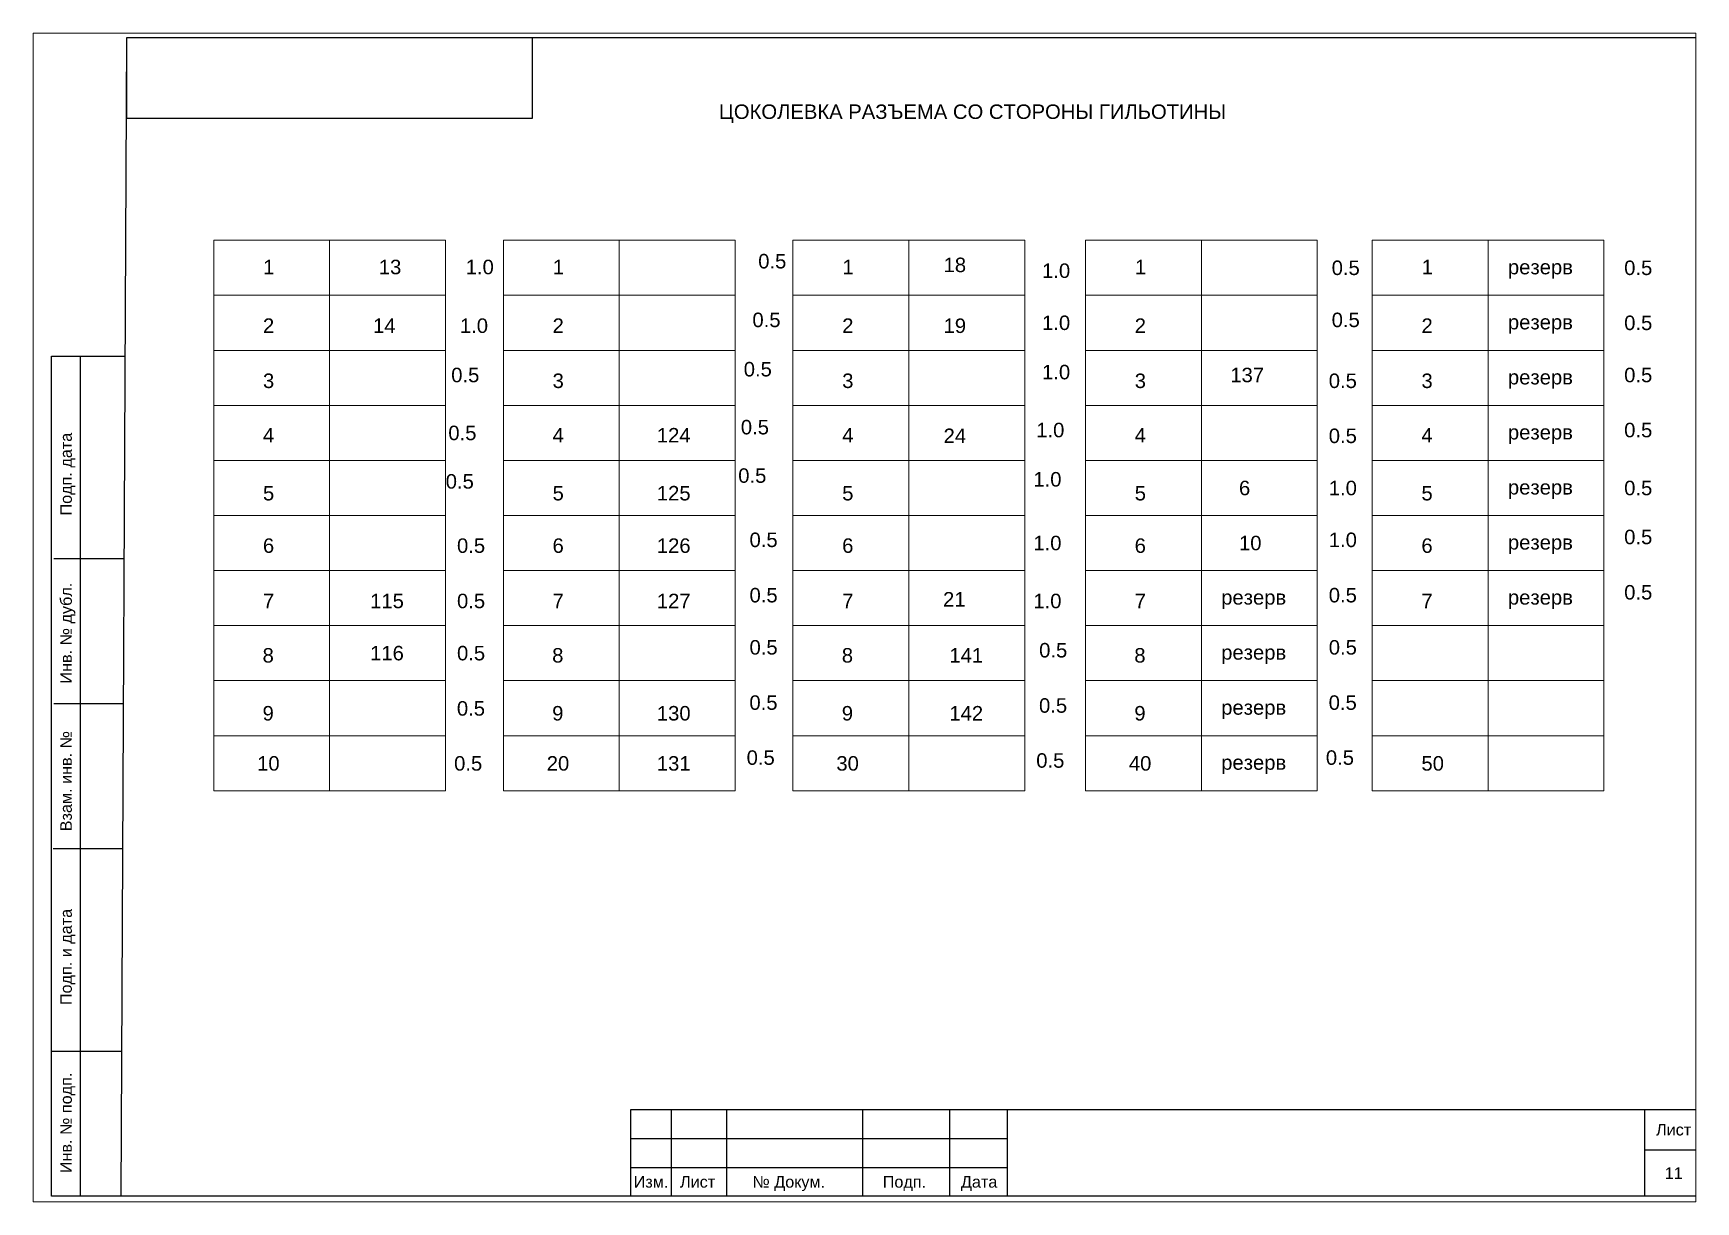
# Paper-space layout 'Лист10' of a CAD drawing. Header units: millimetres. Extents: x 0 to 287, y 0 to 202.
# The model-space entities are those that its viewports show. They can reach past a viewport. Long polylines and large blocks are cut down to what shows.
import ezdxf

# ---------------------------------------------------------------- set-up
doc = ezdxf.new("R2010")
doc.units = ezdxf.units.MM
doc.layers.add('Аппаратура', color=7, linetype='Continuous', lineweight=20)
doc.layers.add('Рамки', color=7, linetype='Continuous', lineweight=25)
doc.styles.get("Standard").update_dxf_attribs({"font": 'arial.ttf'})

msp = doc.modelspace()

# ---------------------------------------------------------------- linework, layer by layer
at = {"layer": 'Аппаратура'}
for points in [[(3335, 3460), (3355, 3460), (3355, 3450.5), (3335, 3450.5)], [(3355, 3460), (3375, 3460), (3375, 3450.5), (3355, 3450.5)], [(3385, 3460), (3405, 3460), (3405, 3450.5), (3385, 3450.5)], [(3405, 3460), (3425, 3460), (3425, 3450.5), (3405, 3450.5)], [(3435, 3460), (3455, 3460), (3455, 3450.5), (3435, 3450.5)], [(3455, 3460), (3475, 3460), (3475, 3450.5), (3455, 3450.5)], [(3485.5, 3460), (3505.5, 3460), (3505.5, 3450.5), (3485.5, 3450.5)], [(3505.5, 3460), (3525.5, 3460), (3525.5, 3450.5), (3505.5, 3450.5)], [(3535, 3460), (3555, 3460), (3555, 3450.5), (3535, 3450.5)], [(3555, 3460), (3575, 3460), (3575, 3450.5), (3555, 3450.5)], [(3335, 3450.5), (3355, 3450.5), (3355, 3441), (3335, 3441)], [(3355, 3450.5), (3375, 3450.5), (3375, 3441), (3355, 3441)], [(3385, 3450.5), (3405, 3450.5), (3405, 3441), (3385, 3441)], [(3405, 3450.5), (3425, 3450.5), (3425, 3441), (3405, 3441)], [(3435, 3450.5), (3455, 3450.5), (3455, 3441), (3435, 3441)], [(3455, 3450.5), (3475, 3450.5), (3475, 3441), (3455, 3441)], [(3485.5, 3450.5), (3505.5, 3450.5), (3505.5, 3441), (3485.5, 3441)], [(3505.5, 3450.5), (3525.5, 3450.5), (3525.5, 3441), (3505.5, 3441)], [(3535, 3450.5), (3555, 3450.5), (3555, 3441), (3535, 3441)], [(3555, 3450.5), (3575, 3450.5), (3575, 3441), (3555, 3441)], [(3335, 3441), (3355, 3441), (3355, 3431.5), (3335, 3431.5)], [(3355, 3441), (3375, 3441), (3375, 3431.5), (3355, 3431.5)], [(3385, 3441), (3405, 3441), (3405, 3431.5), (3385, 3431.5)], [(3405, 3441), (3425, 3441), (3425, 3431.5), (3405, 3431.5)], [(3435, 3441), (3455, 3441), (3455, 3431.5), (3435, 3431.5)], [(3455, 3441), (3475, 3441), (3475, 3431.5), (3455, 3431.5)], [(3485.5, 3441), (3505.5, 3441), (3505.5, 3431.5), (3485.5, 3431.5)], [(3505.5, 3441), (3525.5, 3441), (3525.5, 3431.5), (3505.5, 3431.5)], [(3535, 3441), (3555, 3441), (3555, 3431.5), (3535, 3431.5)], [(3555, 3441), (3575, 3441), (3575, 3431.5), (3555, 3431.5)], [(3335, 3431.5), (3355, 3431.5), (3355, 3422), (3335, 3422)], [(3355, 3431.5), (3375, 3431.5), (3375, 3422), (3355, 3422)], [(3385, 3431.5), (3405, 3431.5), (3405, 3422), (3385, 3422)], [(3405, 3431.5), (3425, 3431.5), (3425, 3422), (3405, 3422)], [(3435, 3431.5), (3455, 3431.5), (3455, 3422), (3435, 3422)], [(3455, 3431.5), (3475, 3431.5), (3475, 3422), (3455, 3422)], [(3485.5, 3431.5), (3505.5, 3431.5), (3505.5, 3422), (3485.5, 3422)], [(3505.5, 3431.5), (3525.5, 3431.5), (3525.5, 3422), (3505.5, 3422)], [(3535, 3431.5), (3555, 3431.5), (3555, 3422), (3535, 3422)], [(3555, 3431.5), (3575, 3431.5), (3575, 3422), (3555, 3422)], [(3335, 3422), (3355, 3422), (3355, 3412.5), (3335, 3412.5)], [(3355, 3422), (3375, 3422), (3375, 3412.5), (3355, 3412.5)], [(3385, 3422), (3405, 3422), (3405, 3412.5), (3385, 3412.5)], [(3405, 3422), (3425, 3422), (3425, 3412.5), (3405, 3412.5)], [(3435, 3422), (3455, 3422), (3455, 3412.5), (3435, 3412.5)], [(3455, 3422), (3475, 3422), (3475, 3412.5), (3455, 3412.5)], [(3485.5, 3422), (3505.5, 3422), (3505.5, 3412.5), (3485.5, 3412.5)], [(3505.5, 3422), (3525.5, 3422), (3525.5, 3412.5), (3505.5, 3412.5)], [(3535, 3422), (3555, 3422), (3555, 3412.5), (3535, 3412.5)], [(3555, 3422), (3575, 3422), (3575, 3412.5), (3555, 3412.5)], [(3335, 3412.5), (3355, 3412.5), (3355, 3403), (3335, 3403)], [(3355, 3412.5), (3375, 3412.5), (3375, 3403), (3355, 3403)], [(3385, 3412.5), (3405, 3412.5), (3405, 3403), (3385, 3403)], [(3405, 3412.5), (3425, 3412.5), (3425, 3403), (3405, 3403)], [(3435, 3412.5), (3455, 3412.5), (3455, 3403), (3435, 3403)], [(3455, 3412.5), (3475, 3412.5), (3475, 3403), (3455, 3403)], [(3485.5, 3412.5), (3505.5, 3412.5), (3505.5, 3403), (3485.5, 3403)], [(3505.5, 3412.5), (3525.5, 3412.5), (3525.5, 3403), (3505.5, 3403)], [(3535, 3412.5), (3555, 3412.5), (3555, 3403), (3535, 3403)], [(3555, 3412.5), (3575, 3412.5), (3575, 3403), (3555, 3403)], [(3335, 3403), (3355, 3403), (3355, 3393.5), (3335, 3393.5)], [(3355, 3403), (3375, 3403), (3375, 3393.5), (3355, 3393.5)], [(3385, 3403), (3405, 3403), (3405, 3393.5), (3385, 3393.5)], [(3405, 3403), (3425, 3403), (3425, 3393.5), (3405, 3393.5)], [(3435, 3403), (3455, 3403), (3455, 3393.5), (3435, 3393.5)], [(3455, 3403), (3475, 3403), (3475, 3393.5), (3455, 3393.5)], [(3485.5, 3403), (3505.5, 3403), (3505.5, 3393.5), (3485.5, 3393.5)], [(3505.5, 3403), (3525.5, 3403), (3525.5, 3393.5), (3505.5, 3393.5)], [(3535, 3403), (3555, 3403), (3555, 3393.5), (3535, 3393.5)], [(3555, 3403), (3575, 3403), (3575, 3393.5), (3555, 3393.5)], [(3335, 3393.5), (3355, 3393.5), (3355, 3384), (3335, 3384)], [(3355, 3393.5), (3375, 3393.5), (3375, 3384), (3355, 3384)], [(3385, 3393.5), (3405, 3393.5), (3405, 3384), (3385, 3384)], [(3405, 3393.5), (3425, 3393.5), (3425, 3384), (3405, 3384)], [(3435, 3393.5), (3455, 3393.5), (3455, 3384), (3435, 3384)], [(3455, 3393.5), (3475, 3393.5), (3475, 3384), (3455, 3384)], [(3485.5, 3393.5), (3505.5, 3393.5), (3505.5, 3384), (3485.5, 3384)], [(3505.5, 3393.5), (3525.5, 3393.5), (3525.5, 3384), (3505.5, 3384)], [(3535, 3393.5), (3555, 3393.5), (3555, 3384), (3535, 3384)], [(3555, 3393.5), (3575, 3393.5), (3575, 3384), (3555, 3384)], [(3335, 3384), (3355, 3384), (3355, 3374.5), (3335, 3374.5)], [(3355, 3384), (3375, 3384), (3375, 3374.5), (3355, 3374.5)], [(3385, 3384), (3405, 3384), (3405, 3374.5), (3385, 3374.5)], [(3405, 3384), (3425, 3384), (3425, 3374.5), (3405, 3374.5)], [(3435, 3384), (3455, 3384), (3455, 3374.5), (3435, 3374.5)], [(3455, 3384), (3475, 3384), (3475, 3374.5), (3455, 3374.5)], [(3485.5, 3384), (3505.5, 3384), (3505.5, 3374.5), (3485.5, 3374.5)], [(3505.5, 3384), (3525.5, 3384), (3525.5, 3374.5), (3505.5, 3374.5)], [(3535, 3384), (3555, 3384), (3555, 3374.5), (3535, 3374.5)], [(3555, 3384), (3575, 3384), (3575, 3374.5), (3555, 3374.5)], [(3335, 3374.5), (3355, 3374.5), (3355, 3365), (3335, 3365)], [(3355, 3374.5), (3375, 3374.5), (3375, 3365), (3355, 3365)], [(3385, 3374.5), (3405, 3374.5), (3405, 3365), (3385, 3365)], [(3405, 3374.5), (3425, 3374.5), (3425, 3365), (3405, 3365)], [(3435, 3374.5), (3455, 3374.5), (3455, 3365), (3435, 3365)], [(3455, 3374.5), (3475, 3374.5), (3475, 3365), (3455, 3365)], [(3485.5, 3374.5), (3505.5, 3374.5), (3505.5, 3365), (3485.5, 3365)], [(3505.5, 3374.5), (3525.5, 3374.5), (3525.5, 3365), (3505.5, 3365)], [(3535, 3374.5), (3555, 3374.5), (3555, 3365), (3535, 3365)], [(3555, 3374.5), (3575, 3374.5), (3575, 3365), (3555, 3365)]]:
    msp.add_lwpolyline(points, close=True, dxfattribs=at)
at = {"layer": 'Рамки'}
for p, q in [((3319, 3295), (3320, 3495)), ((3320, 3495), (3592, 3495)), ((3592, 3495), (3592, 3295)), ((3307, 3440), (3319.72, 3440)), ((3307, 3295), (3307, 3440)), ((3312, 3295), (3312, 3440)), ((3319.42, 3405), (3307.42, 3405)), ((3319.42, 3380), (3307.42, 3380)), ((3319.3, 3355), (3307.3, 3355)), ((3319.12, 3320), (3307.12, 3320)), ((3319.12, 3320), (3307.12, 3320)), ((3319.12, 3320), (3307.12, 3320)), ((3414, 3310), (3414, 3295)), ((3423.5, 3310), (3423.5, 3295)), ((3447, 3310), (3447, 3295)), ((3462, 3310), (3462, 3295)), ((3582, 3310), (3582, 3295)), ((3407, 3305), (3472, 3305)), ((3582, 3303), (3592, 3303)), ((3407, 3300), (3472, 3300)), ((3319, 3295), (3307, 3295)), ((3592, 3295), (3319, 3295))]:
    msp.add_line(p, q, dxfattribs=at)
for points in [[(3320, 3495), (3390, 3495), (3390, 3481), (3320, 3481)], [(3407, 3295), (3407, 3310), (3592, 3310), (3592, 3295)], [(3407, 3310), (3472, 3310), (3472, 3295), (3407, 3295)]]:
    msp.add_lwpolyline(points, close=True, dxfattribs=at)

# ---------------------------------------------------------------- texts
for s, p in [('1', (3343.54, 3454.14)), ('13', (3363.5, 3454.14)), ('1.0', (3378.5, 3454.14)), ('1', (3393.54, 3454.14)), ('0.5', (3429, 3455.14)), ('1', (3443.54, 3454.14)), ('18', (3461, 3454.5)), ('1.0', (3478, 3453.5)), ('1', (3494.04, 3454.14)), ('0.5', (3528, 3454)), ('1', (3543.54, 3454.14)), ('резерв', (3558.43, 3454.12)), ('0.5', (3578.5, 3454)), ('0.5', (3428, 3445.01)), ('1.0', (3478, 3444.51)), ('0.5', (3528, 3445.01)), ('2', (3343.5, 3444.01)), ('14', (3362.5, 3444.01)), ('1.0', (3377.5, 3444.01)), ('2', (3393.5, 3444.01)), ('2', (3443.5, 3444.01)), ('19', (3461, 3444)), ('2', (3494, 3444.01)), ('2', (3543.5, 3444.01)), ('резерв', (3558.43, 3444.62)), ('0.5', (3578.5, 3444.5)), ('0.5', (3426.5, 3436.5)), ('1.0', (3478, 3436)), ('3', (3343.5, 3434.5)), ('0.5', (3376, 3435.5)), ('3', (3393.5, 3434.5)), ('3', (3443.5, 3434.5)), ('3', (3494, 3434.5)), ('137', (3510.5, 3435.5)), ('0.5', (3527.5, 3434.5)), ('3', (3543.5, 3434.5)), ('резерв', (3558.43, 3435.12)), ('0.5', (3578.5, 3435.5)), ('4', (3343.5, 3425.1)), ('0.5', (3375.5, 3425.5)), ('4', (3393.5, 3425.1)), ('124', (3411.5, 3425.1)), ('0.5', (3426, 3426.5)), ('4', (3443.5, 3425.1)), ('24', (3461, 3425)), ('1.0', (3477, 3426)), ('4', (3494, 3425.1)), ('0.5', (3527.5, 3425)), ('4', (3543.5, 3425.1)), ('резерв', (3558.43, 3425.62)), ('0.5', (3578.5, 3426)), ('0.5', (3375.05, 3417.14)), ('0.5', (3425.55, 3418.14)), ('1.0', (3476.5, 3417.5)), ('6', (3512, 3416)), ('1.0', (3527.5, 3416)), ('0.5', (3578.5, 3416)), ('5', (3343.5, 3415.1)), ('5', (3393.5, 3415.1)), ('125', (3411.5, 3415.1)), ('5', (3443.5, 3415.1)), ('5', (3494, 3415.1)), ('5', (3543.5, 3415.1)), ('резерв', (3558.43, 3416.12)), ('0.5', (3578.5, 3407.55)), ('6', (3343.49, 3406.05)), ('0.5', (3377, 3406.05)), ('6', (3393.49, 3406.05)), ('126', (3411.5, 3406.05)), ('0.5', (3427.5, 3407.05)), ('6', (3443.49, 3406.05)), ('1.0', (3476.5, 3406.5)), ('6', (3493.99, 3406.05)), ('10', (3512, 3406.5)), ('1.0', (3527.5, 3407.05)), ('6', (3543.49, 3406.05)), ('резерв', (3558.43, 3406.62)), ('7', (3343.5, 3396.5)), ('115', (3362, 3396.5)), ('0.5', (3377, 3396.5)), ('7', (3393.5, 3396.5)), ('127', (3411.5, 3396.5)), ('0.5', (3427.5, 3397.5)), ('7', (3443.5, 3396.5)), ('21', (3460.91, 3396.79)), ('1.0', (3476.5, 3396.5)), ('7', (3494, 3396.5)), ('резерв', (3508.93, 3397.12)), ('0.5', (3527.5, 3397.5)), ('7', (3543.5, 3396.5)), ('резерв', (3558.43, 3397.12)), ('0.5', (3578.5, 3398)), ('8', (3343.43, 3387.12)), ('116', (3362, 3387.5)), ('0.5', (3377, 3387.5)), ('8', (3393.43, 3387.12)), ('0.5', (3427.5, 3388.5)), ('8', (3443.43, 3387.12)), ('0.5', (3477.5, 3388)), ('8', (3493.93, 3387.12)), ('0.5', (3527.5, 3388.5)), ('141', (3462, 3387.12)), ('резерв', (3508.93, 3387.62)), ('0.5', (3427.48, 3378.96)), ('0.5', (3527.48, 3378.96)), ('9', (3343.43, 3377.12)), ('0.5', (3376.98, 3377.96)), ('9', (3393.43, 3377.12)), ('130', (3411.5, 3377.12)), ('9', (3443.43, 3377.12)), ('142', (3462, 3377.12)), ('0.5', (3477.48, 3378.46)), ('9', (3493.93, 3377.12)), ('резерв', (3508.93, 3378.12)), ('10', (3342.49, 3368.47)), ('0.5', (3376.5, 3368.47)), ('20', (3392.49, 3368.47)), ('131', (3411.5, 3368.47)), ('0.5', (3427, 3369.47)), ('30', (3442.49, 3368.47)), ('0.5', (3477, 3368.97)), ('40', (3492.99, 3368.47)), ('резерв', (3508.93, 3368.62)), ('0.5', (3527, 3369.47)), ('50', (3543.5, 3368.47))]:
    msp.add_text(s, height=2.5).set_placement(p)
at = {"layer": 'Аппаратура'}
msp.add_text('ЦОКОЛЕВКА РАЗЪЕМА СО СТОРОНЫ ГИЛЬОТИНЫ', height=2.5, dxfattribs=at).set_placement((3422.21, 3480.94))
at = {"layer": 'Рамки'}
for s, p in [('Подп. дата', (3310.5, 3412.5)), ('Инв. № дубл.', (3310.5, 3383.5)), ('Взам. инв. №', (3310.5, 3358)), ('Подп. и дата', (3310.5, 3328)), ('Инв. № подп.', (3310.5, 3299))]:
    msp.add_text(s, height=2, rotation=90, dxfattribs=at).set_placement(p)
for s, p in [('Лист', (3584, 3305.5)), ('Изм.', (3407.5, 3296.5)), ('Лист', (3415.5, 3296.5)), ('№ Докум.', (3428, 3296.5)), ('Подп.', (3450.5, 3296.5)), ('Дата', (3464, 3296.5)), ('11', (3585.5, 3298))]:
    msp.add_text(s, height=2, dxfattribs=at).set_placement(p)

psp = doc.layouts.new('Лист10')

# ---------------------------------------------------------------- viewports
at = {"layer": 'Аппаратура'}
psp.add_viewport(center=(143.64, 100.81), size=(287.01, 201.6594), view_center_point=(3447.35, 3394.9), view_height=201.6594, dxfattribs=at)

doc.saveas('drawing.dxf')
